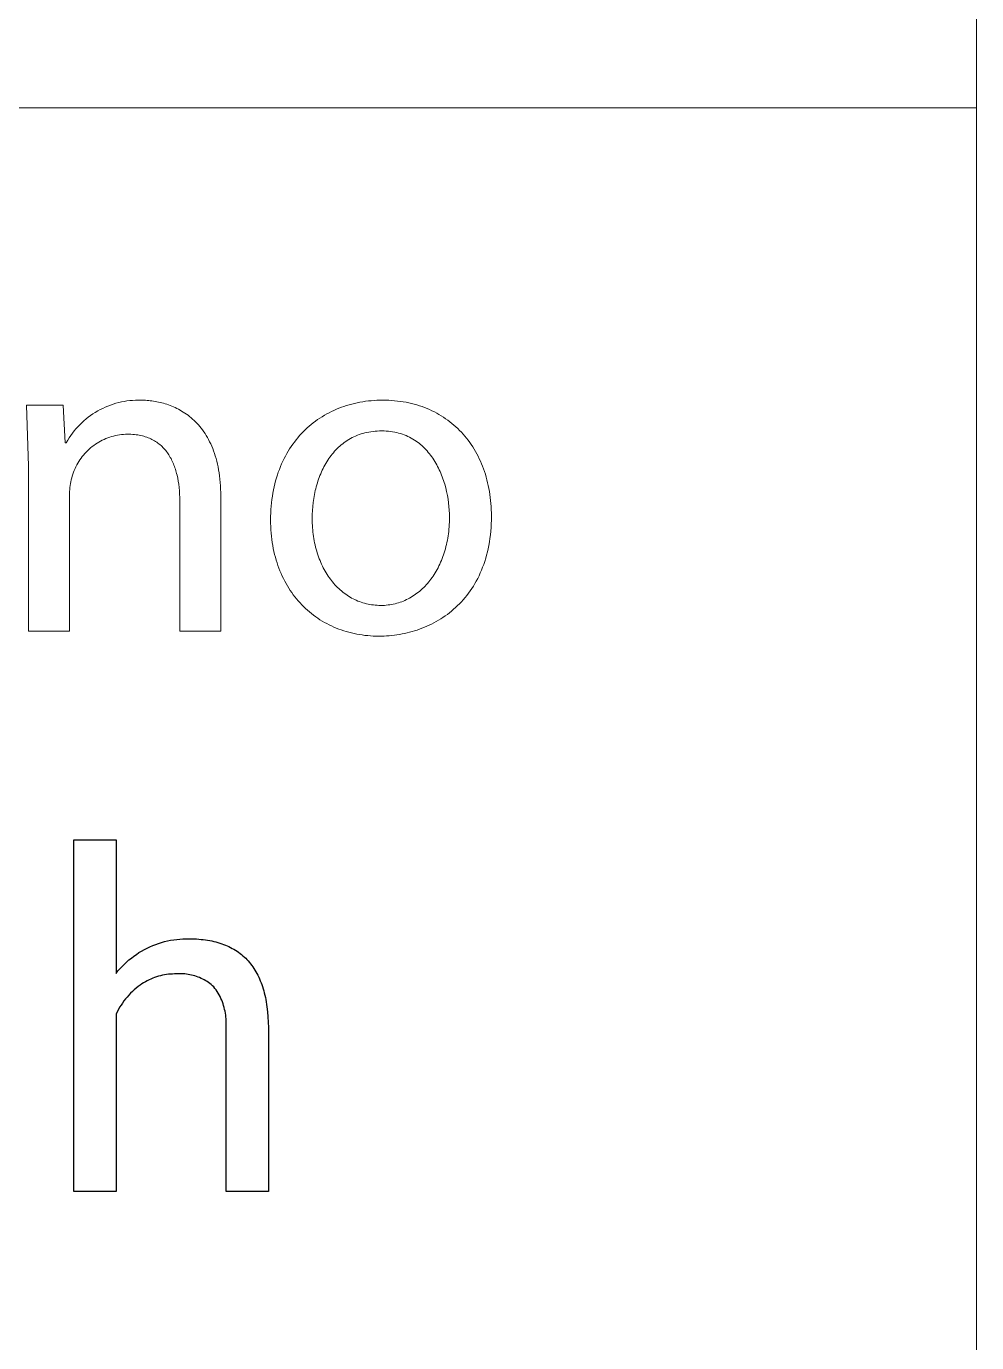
# Model space of a CAD drawing. Header units: millimetres. Extents: x -644 to 2279, y -276 to 1766.
# Drawn here: x 2216.2 to 2275.8, y -26.6 to 55.9 of the extents above; entities that cross this region are included whole.
import ezdxf

# ---------------------------------------------------------------- set-up
doc = ezdxf.new("R2010")
doc.units = ezdxf.units.MM
doc.header["$MEASUREMENT"] = 0
doc.layers.add('Domyślny', color=7, linetype='Continuous', true_color=0x000000)

msp = doc.modelspace()

# ---------------------------------------------------------------- linework, layer by layer
at = {"layer": 'Domyślny', "color": 18, "lineweight": 15, "true_color": 0x000000}
for p, q in [((2275.751, -275.92), (2275.751, 1766.107)), ((2275.751, 50.819), (1173.959, 50.819)), ((2275.751, 50.819), (2275.751, -275.917)), ((2221.459, 32.17), (2221.627, 32.227)), ((2221.627, 32.227), (2221.796, 32.279)), ((2221.796, 32.279), (2221.968, 32.325)), ((2221.968, 32.325), (2222.14, 32.365)), ((2222.14, 32.365), (2222.314, 32.399)), ((2222.314, 32.399), (2222.489, 32.427)), ((2222.489, 32.427), (2222.665, 32.449)), ((2222.665, 32.449), (2222.842, 32.465)), ((2222.842, 32.465), (2223.019, 32.475)), ((2223.019, 32.475), (2223.196, 32.479)), ((2223.196, 32.479), (2223.373, 32.477)), ((2223.373, 32.477), (2223.466, 32.477)), ((2223.466, 32.477), (2223.559, 32.474)), ((2223.559, 32.474), (2223.655, 32.47)), ((2223.655, 32.47), (2223.752, 32.463)), ((2223.752, 32.463), (2223.849, 32.455)), ((2223.849, 32.455), (2223.948, 32.445)), ((2223.948, 32.445), (2224.048, 32.433)), ((2224.048, 32.433), (2224.149, 32.418)), ((2224.149, 32.418), (2224.251, 32.402)), ((2224.251, 32.402), (2224.353, 32.383)), ((2224.353, 32.383), (2224.457, 32.362)), ((2224.457, 32.362), (2224.56, 32.338)), ((2224.56, 32.338), (2224.664, 32.313)), ((2224.664, 32.313), (2224.769, 32.284)), ((2224.769, 32.284), (2224.874, 32.254)), ((2224.874, 32.254), (2224.979, 32.22)), ((2224.979, 32.22), (2225.084, 32.184)), ((2236.418, 32.191), (2236.585, 32.237)), ((2236.585, 32.237), (2236.753, 32.278)), ((2236.753, 32.278), (2236.923, 32.316)), ((2236.923, 32.316), (2237.094, 32.35)), ((2237.094, 32.35), (2237.267, 32.38)), ((2237.267, 32.38), (2237.442, 32.406)), ((2237.442, 32.406), (2237.618, 32.428)), ((2237.618, 32.428), (2237.796, 32.446)), ((2237.796, 32.446), (2237.975, 32.46)), ((2237.975, 32.46), (2238.155, 32.47)), ((2238.155, 32.47), (2238.337, 32.476)), ((2238.337, 32.476), (2238.52, 32.478)), ((2238.52, 32.478), (2238.709, 32.476)), ((2238.709, 32.476), (2238.897, 32.47)), ((2238.897, 32.47), (2239.083, 32.459)), ((2239.083, 32.459), (2239.266, 32.444)), ((2239.266, 32.444), (2239.448, 32.425)), ((2239.448, 32.425), (2239.628, 32.402)), ((2239.628, 32.402), (2239.805, 32.375)), ((2239.805, 32.375), (2239.98, 32.343)), ((2239.98, 32.343), (2240.153, 32.308)), ((2240.153, 32.308), (2240.324, 32.268)), ((2240.324, 32.268), (2240.493, 32.225)), ((2240.493, 32.225), (2240.659, 32.178)), ((2216.317, 28.331), (2216.2, 32.166)), ((2216.2, 32.166), (2218.487, 32.166)), ((2218.487, 32.166), (2218.623, 29.811)), ((2219.925, 31.298), (2220.064, 31.408)), ((2220.064, 31.408), (2220.207, 31.513)), ((2220.207, 31.513), (2220.353, 31.614)), ((2220.353, 31.614), (2220.502, 31.709)), ((2220.502, 31.709), (2220.655, 31.799)), ((2220.655, 31.799), (2220.81, 31.884)), ((2220.81, 31.884), (2220.969, 31.964)), ((2220.969, 31.964), (2221.13, 32.038)), ((2221.13, 32.038), (2221.293, 32.107)), ((2221.293, 32.107), (2221.459, 32.17)), ((2225.084, 32.184), (2225.188, 32.146)), ((2225.188, 32.146), (2225.293, 32.104)), ((2225.293, 32.104), (2225.398, 32.06)), ((2225.398, 32.06), (2225.502, 32.013)), ((2225.502, 32.013), (2225.606, 31.963)), ((2225.606, 31.963), (2225.71, 31.91)), ((2225.71, 31.91), (2225.813, 31.854)), ((2225.813, 31.854), (2225.915, 31.795)), ((2225.915, 31.795), (2226.016, 31.733)), ((2226.016, 31.733), (2226.117, 31.668)), ((2226.117, 31.668), (2226.216, 31.599)), ((2226.216, 31.599), (2226.315, 31.527)), ((2226.315, 31.527), (2226.412, 31.451)), ((2226.412, 31.451), (2226.508, 31.372)), ((2234.577, 31.351), (2234.718, 31.441)), ((2234.718, 31.441), (2234.862, 31.528)), ((2234.862, 31.528), (2235.008, 31.611)), ((2235.008, 31.611), (2235.156, 31.69)), ((2235.156, 31.69), (2235.306, 31.766)), ((2235.306, 31.766), (2235.459, 31.838)), ((2235.459, 31.838), (2235.614, 31.906)), ((2235.614, 31.906), (2235.771, 31.971)), ((2235.771, 31.971), (2235.93, 32.032)), ((2235.93, 32.032), (2236.091, 32.089)), ((2236.091, 32.089), (2236.253, 32.142)), ((2236.253, 32.142), (2236.418, 32.191)), ((2240.659, 32.178), (2240.823, 32.127)), ((2240.823, 32.127), (2240.984, 32.071)), ((2240.984, 32.071), (2241.144, 32.013)), ((2241.144, 32.013), (2241.3, 31.95)), ((2241.3, 31.95), (2241.455, 31.884)), ((2241.455, 31.884), (2241.606, 31.813)), ((2241.606, 31.813), (2241.756, 31.74)), ((2241.756, 31.74), (2241.902, 31.662)), ((2241.902, 31.662), (2242.047, 31.581)), ((2242.047, 31.581), (2242.188, 31.497)), ((2242.188, 31.497), (2242.327, 31.409)), ((2242.327, 31.409), (2242.463, 31.317)), ((2219.177, 30.544), (2219.291, 30.68)), ((2219.291, 30.68), (2219.409, 30.812)), ((2219.409, 30.812), (2219.532, 30.94)), ((2219.532, 30.94), (2219.659, 31.064)), ((2219.659, 31.064), (2219.79, 31.183)), ((2219.79, 31.183), (2219.925, 31.298)), ((2226.508, 31.372), (2226.603, 31.29)), ((2226.603, 31.29), (2226.697, 31.204)), ((2226.697, 31.204), (2226.788, 31.114)), ((2226.788, 31.114), (2226.879, 31.021)), ((2226.879, 31.021), (2226.967, 30.924)), ((2226.967, 30.924), (2227.054, 30.823)), ((2227.054, 30.823), (2227.139, 30.719)), ((2227.139, 30.719), (2227.221, 30.61)), ((2227.221, 30.61), (2227.302, 30.498)), ((2233.539, 30.499), (2233.659, 30.618)), ((2233.659, 30.618), (2233.782, 30.733)), ((2233.782, 30.733), (2233.908, 30.845)), ((2233.908, 30.845), (2234.036, 30.953)), ((2234.036, 30.953), (2234.168, 31.058)), ((2234.168, 31.058), (2234.301, 31.159)), ((2234.301, 31.159), (2234.438, 31.257)), ((2234.438, 31.257), (2234.577, 31.351)), ((2238.461, 30.551), (2238.32, 30.549)), ((2238.603, 30.549), (2238.461, 30.551)), ((2242.463, 31.317), (2242.597, 31.222)), ((2242.597, 31.222), (2242.727, 31.123)), ((2242.727, 31.123), (2242.855, 31.021)), ((2242.855, 31.021), (2242.98, 30.916)), ((2242.98, 30.916), (2243.102, 30.808)), ((2243.102, 30.808), (2243.222, 30.696)), ((2243.222, 30.696), (2243.338, 30.581)), ((2243.338, 30.581), (2243.452, 30.462)), ((2218.623, 29.811), (2218.682, 29.811)), ((2218.682, 29.811), (2218.771, 29.964)), ((2218.771, 29.964), (2218.865, 30.114)), ((2218.865, 30.114), (2218.964, 30.261)), ((2218.964, 30.261), (2219.068, 30.404)), ((2219.068, 30.404), (2219.177, 30.544)), ((2220.615, 29.778), (2220.51, 29.709)), ((2220.723, 29.843), (2220.615, 29.778)), ((2220.832, 29.905), (2220.723, 29.843)), ((2220.943, 29.963), (2220.832, 29.905)), ((2221.057, 30.017), (2220.943, 29.963)), ((2221.172, 30.067), (2221.057, 30.017)), ((2221.289, 30.113), (2221.172, 30.067)), ((2221.407, 30.155), (2221.289, 30.113)), ((2221.527, 30.193), (2221.407, 30.155)), ((2221.648, 30.227), (2221.527, 30.193)), ((2221.77, 30.257), (2221.648, 30.227)), ((2221.893, 30.282), (2221.77, 30.257)), ((2222.016, 30.304), (2221.893, 30.282)), ((2222.141, 30.321), (2222.016, 30.304)), ((2222.266, 30.333), (2222.141, 30.321)), ((2222.391, 30.342), (2222.266, 30.333)), ((2222.517, 30.346), (2222.391, 30.342)), ((2222.629, 30.345), (2222.517, 30.346)), ((2222.74, 30.34), (2222.629, 30.345)), ((2222.848, 30.334), (2222.74, 30.34)), ((2222.954, 30.324), (2222.848, 30.334)), ((2223.058, 30.312), (2222.954, 30.324)), ((2223.16, 30.297), (2223.058, 30.312)), ((2223.259, 30.28), (2223.16, 30.297)), ((2223.356, 30.26), (2223.259, 30.28)), ((2223.451, 30.238), (2223.356, 30.26)), ((2223.544, 30.213), (2223.451, 30.238)), ((2223.634, 30.185), (2223.544, 30.213)), ((2223.723, 30.156), (2223.634, 30.185)), ((2223.809, 30.124), (2223.723, 30.156)), ((2223.893, 30.089), (2223.809, 30.124)), ((2223.975, 30.053), (2223.893, 30.089)), ((2224.056, 30.014), (2223.975, 30.053)), ((2224.134, 29.972), (2224.056, 30.014)), ((2224.21, 29.929), (2224.134, 29.972)), ((2224.284, 29.884), (2224.21, 29.929)), ((2224.355, 29.836), (2224.284, 29.884)), ((2224.425, 29.786), (2224.355, 29.836)), ((2224.493, 29.734), (2224.425, 29.786)), ((2224.56, 29.681), (2224.493, 29.734)), ((2227.302, 30.498), (2227.381, 30.381)), ((2227.381, 30.381), (2227.457, 30.26)), ((2227.457, 30.26), (2227.531, 30.136)), ((2227.531, 30.136), (2227.602, 30.006)), ((2227.602, 30.006), (2227.671, 29.873)), ((2227.671, 29.873), (2227.737, 29.736)), ((2227.737, 29.736), (2227.8, 29.594)), ((2232.879, 29.714), (2232.981, 29.853)), ((2232.981, 29.853), (2233.087, 29.989)), ((2233.087, 29.989), (2233.195, 30.122)), ((2233.195, 30.122), (2233.307, 30.251)), ((2233.307, 30.251), (2233.421, 30.377)), ((2233.421, 30.377), (2233.539, 30.499)), ((2236.011, 29.747), (2235.921, 29.674)), ((2236.104, 29.817), (2236.011, 29.747)), ((2236.199, 29.884), (2236.104, 29.817)), ((2236.297, 29.949), (2236.199, 29.884)), ((2236.397, 30.011), (2236.297, 29.949)), ((2236.499, 30.07), (2236.397, 30.011)), ((2236.603, 30.126), (2236.499, 30.07)), ((2236.71, 30.178), (2236.603, 30.126)), ((2236.819, 30.228), (2236.71, 30.178)), ((2236.931, 30.274), (2236.819, 30.228)), ((2237.045, 30.317), (2236.931, 30.274)), ((2237.162, 30.356), (2237.045, 30.317)), ((2237.281, 30.393), (2237.162, 30.356)), ((2237.402, 30.425), (2237.281, 30.393)), ((2237.526, 30.454), (2237.402, 30.425)), ((2237.652, 30.48), (2237.526, 30.454)), ((2237.781, 30.501), (2237.652, 30.48)), ((2237.912, 30.519), (2237.781, 30.501)), ((2238.045, 30.533), (2237.912, 30.519)), ((2238.181, 30.543), (2238.045, 30.533)), ((2238.32, 30.549), (2238.181, 30.543)), ((2238.741, 30.543), (2238.603, 30.549)), ((2238.877, 30.532), (2238.741, 30.543)), ((2239.011, 30.517), (2238.877, 30.532)), ((2239.142, 30.497), (2239.011, 30.517)), ((2239.27, 30.474), (2239.142, 30.497)), ((2239.395, 30.447), (2239.27, 30.474)), ((2239.518, 30.416), (2239.395, 30.447)), ((2239.638, 30.381), (2239.518, 30.416)), ((2239.756, 30.343), (2239.638, 30.381)), ((2239.871, 30.301), (2239.756, 30.343)), ((2239.984, 30.255), (2239.871, 30.301)), ((2240.094, 30.206), (2239.984, 30.255)), ((2240.202, 30.154), (2240.094, 30.206)), ((2240.307, 30.098), (2240.202, 30.154)), ((2240.409, 30.039), (2240.307, 30.098)), ((2240.51, 29.977), (2240.409, 30.039)), ((2240.607, 29.912), (2240.51, 29.977)), ((2240.702, 29.844), (2240.607, 29.912)), ((2240.795, 29.774), (2240.702, 29.844)), ((2240.886, 29.7), (2240.795, 29.774)), ((2243.452, 30.462), (2243.562, 30.341)), ((2243.562, 30.341), (2243.67, 30.216)), ((2243.67, 30.216), (2243.774, 30.089)), ((2243.774, 30.089), (2243.876, 29.958)), ((2243.876, 29.958), (2243.974, 29.824)), ((2243.974, 29.824), (2244.069, 29.687)), ((2219.689, 28.939), (2219.614, 28.839)), ((2219.768, 29.037), (2219.689, 28.939)), ((2219.85, 29.132), (2219.768, 29.037)), ((2219.936, 29.224), (2219.85, 29.132)), ((2220.025, 29.313), (2219.936, 29.224)), ((2220.116, 29.398), (2220.025, 29.313)), ((2220.211, 29.481), (2220.116, 29.398)), ((2220.308, 29.561), (2220.211, 29.481)), ((2220.408, 29.637), (2220.308, 29.561)), ((2220.51, 29.709), (2220.408, 29.637)), ((2224.624, 29.625), (2224.56, 29.681)), ((2224.686, 29.567), (2224.624, 29.625)), ((2224.746, 29.507), (2224.686, 29.567)), ((2224.805, 29.446), (2224.746, 29.507)), ((2224.861, 29.382), (2224.805, 29.446)), ((2224.916, 29.317), (2224.861, 29.382)), ((2224.969, 29.25), (2224.916, 29.317)), ((2225.02, 29.181), (2224.969, 29.25)), ((2225.069, 29.111), (2225.02, 29.181)), ((2225.116, 29.039), (2225.069, 29.111)), ((2225.162, 28.965), (2225.116, 29.039)), ((2225.206, 28.89), (2225.162, 28.965)), ((2227.8, 29.594), (2227.861, 29.447)), ((2227.861, 29.447), (2227.919, 29.296)), ((2227.919, 29.296), (2227.973, 29.141)), ((2227.973, 29.141), (2228.025, 28.981)), ((2228.025, 28.981), (2228.073, 28.816)), ((2232.334, 28.808), (2232.416, 28.967)), ((2232.416, 28.967), (2232.502, 29.123)), ((2232.502, 29.123), (2232.592, 29.276)), ((2232.592, 29.276), (2232.684, 29.425)), ((2232.684, 29.425), (2232.78, 29.571)), ((2232.78, 29.571), (2232.879, 29.714)), ((2235.21, 28.905), (2235.142, 28.809)), ((2235.28, 29), (2235.21, 28.905)), ((2235.352, 29.092), (2235.28, 29)), ((2235.426, 29.182), (2235.352, 29.092)), ((2235.503, 29.27), (2235.426, 29.182)), ((2235.582, 29.356), (2235.503, 29.27)), ((2235.663, 29.439), (2235.582, 29.356)), ((2235.747, 29.52), (2235.663, 29.439)), ((2235.833, 29.598), (2235.747, 29.52)), ((2235.921, 29.674), (2235.833, 29.598)), ((2240.974, 29.624), (2240.886, 29.7)), ((2241.059, 29.545), (2240.974, 29.624)), ((2241.143, 29.464), (2241.059, 29.545)), ((2241.223, 29.38), (2241.143, 29.464)), ((2241.302, 29.294), (2241.223, 29.38)), ((2241.378, 29.205), (2241.302, 29.294)), ((2241.452, 29.115), (2241.378, 29.205)), ((2241.524, 29.022), (2241.452, 29.115)), ((2241.593, 28.927), (2241.524, 29.022)), ((2241.66, 28.831), (2241.593, 28.927)), ((2244.069, 29.687), (2244.161, 29.548)), ((2244.161, 29.548), (2244.25, 29.405)), ((2244.25, 29.405), (2244.335, 29.259)), ((2244.335, 29.259), (2244.417, 29.111)), ((2244.417, 29.111), (2244.496, 28.96)), ((2244.496, 28.96), (2244.572, 28.806)), ((2216.317, 17.995), (2216.317, 28.331)), ((2219.236, 28.189), (2219.186, 28.073)), ((2219.289, 28.302), (2219.236, 28.189)), ((2219.347, 28.414), (2219.289, 28.302)), ((2219.408, 28.524), (2219.347, 28.414)), ((2219.473, 28.631), (2219.408, 28.524)), ((2219.541, 28.736), (2219.473, 28.631)), ((2219.614, 28.839), (2219.541, 28.736)), ((2225.248, 28.813), (2225.206, 28.89)), ((2225.289, 28.734), (2225.248, 28.813)), ((2225.328, 28.654), (2225.289, 28.734)), ((2225.365, 28.573), (2225.328, 28.654)), ((2225.4, 28.49), (2225.365, 28.573)), ((2225.434, 28.406), (2225.4, 28.49)), ((2225.466, 28.32), (2225.434, 28.406)), ((2225.497, 28.233), (2225.466, 28.32)), ((2225.526, 28.145), (2225.497, 28.233)), ((2225.553, 28.055), (2225.526, 28.145)), ((2228.073, 28.816), (2228.118, 28.646)), ((2228.118, 28.646), (2228.159, 28.472)), ((2228.159, 28.472), (2228.197, 28.293)), ((2228.197, 28.293), (2228.232, 28.109)), ((2228.232, 28.109), (2228.262, 27.92)), ((2231.976, 27.963), (2232.04, 28.138)), ((2232.04, 28.138), (2232.108, 28.31)), ((2232.108, 28.31), (2232.18, 28.479)), ((2232.18, 28.479), (2232.255, 28.645)), ((2232.255, 28.645), (2232.334, 28.808)), ((2234.73, 28.083), (2234.68, 27.973)), ((2234.782, 28.192), (2234.73, 28.083)), ((2234.837, 28.299), (2234.782, 28.192)), ((2234.893, 28.404), (2234.837, 28.299)), ((2234.952, 28.508), (2234.893, 28.404)), ((2235.013, 28.61), (2234.952, 28.508)), ((2235.077, 28.711), (2235.013, 28.61)), ((2235.142, 28.809), (2235.077, 28.711)), ((2241.725, 28.732), (2241.66, 28.831)), ((2241.788, 28.632), (2241.725, 28.732)), ((2241.848, 28.53), (2241.788, 28.632)), ((2241.907, 28.427), (2241.848, 28.53)), ((2241.963, 28.322), (2241.907, 28.427)), ((2242.017, 28.215), (2241.963, 28.322)), ((2242.068, 28.108), (2242.017, 28.215)), ((2242.118, 27.999), (2242.068, 28.108)), ((2244.572, 28.806), (2244.644, 28.649)), ((2244.644, 28.649), (2244.713, 28.49)), ((2244.713, 28.49), (2244.778, 28.328)), ((2244.778, 28.328), (2244.84, 28.163)), ((2244.84, 28.163), (2244.899, 27.996)), ((2218.968, 27.363), (2218.945, 27.243)), ((2218.995, 27.482), (2218.968, 27.363)), ((2219.026, 27.601), (2218.995, 27.482)), ((2219.061, 27.718), (2219.026, 27.601)), ((2219.099, 27.838), (2219.061, 27.718)), ((2219.14, 27.956), (2219.099, 27.838)), ((2219.186, 28.073), (2219.14, 27.956)), ((2225.579, 27.965), (2225.553, 28.055)), ((2225.603, 27.873), (2225.579, 27.965)), ((2225.626, 27.78), (2225.603, 27.873)), ((2225.667, 27.59), (2225.626, 27.78)), ((2225.702, 27.396), (2225.667, 27.59)), ((2225.732, 27.199), (2225.702, 27.396)), ((2228.262, 27.92), (2228.289, 27.726)), ((2228.289, 27.726), (2228.312, 27.527)), ((2228.312, 27.527), (2228.331, 27.322)), ((2228.331, 27.322), (2228.346, 27.113)), ((2231.757, 27.23), (2231.806, 27.418)), ((2231.806, 27.418), (2231.858, 27.603)), ((2231.858, 27.603), (2231.915, 27.784)), ((2231.915, 27.784), (2231.976, 27.963)), ((2234.424, 27.283), (2234.388, 27.165)), ((2234.461, 27.401), (2234.424, 27.283)), ((2234.5, 27.518), (2234.461, 27.401)), ((2234.542, 27.634), (2234.5, 27.518)), ((2234.586, 27.748), (2234.542, 27.634)), ((2234.632, 27.861), (2234.586, 27.748)), ((2234.68, 27.973), (2234.632, 27.861)), ((2242.165, 27.889), (2242.118, 27.999)), ((2242.211, 27.777), (2242.165, 27.889)), ((2242.254, 27.665), (2242.211, 27.777)), ((2242.295, 27.552), (2242.254, 27.665)), ((2242.334, 27.438), (2242.295, 27.552)), ((2242.371, 27.323), (2242.334, 27.438)), ((2242.406, 27.207), (2242.371, 27.323)), ((2244.899, 27.996), (2244.953, 27.826)), ((2244.953, 27.826), (2245.005, 27.653)), ((2245.005, 27.653), (2245.052, 27.478)), ((2245.052, 27.478), (2245.097, 27.301)), ((2245.097, 27.301), (2245.137, 27.121)), ((2218.89, 26.756), (2218.886, 26.634)), ((2218.886, 26.634), (2218.886, 26.511)), ((2218.886, 26.511), (2218.886, 17.995)), ((2218.898, 26.878), (2218.89, 26.756)), ((2218.909, 27), (2218.898, 26.878)), ((2218.925, 27.122), (2218.909, 27)), ((2218.945, 27.243), (2218.925, 27.122)), ((2225.755, 26.997), (2225.732, 27.199)), ((2225.774, 26.793), (2225.755, 26.997)), ((2225.786, 26.585), (2225.774, 26.793)), ((2225.794, 26.374), (2225.786, 26.585)), ((2228.346, 27.113), (2228.357, 26.898)), ((2228.357, 26.898), (2228.364, 26.678)), ((2228.364, 26.678), (2228.366, 26.453)), ((2228.366, 26.453), (2228.366, 17.995)), ((2231.573, 26.245), (2231.601, 26.448)), ((2231.601, 26.448), (2231.634, 26.648)), ((2231.634, 26.648), (2231.671, 26.845)), ((2231.671, 26.845), (2231.712, 27.039)), ((2231.712, 27.039), (2231.757, 27.23)), ((2234.243, 26.557), (2234.199, 26.309)), ((2234.295, 26.802), (2234.243, 26.557)), ((2234.324, 26.924), (2234.295, 26.802)), ((2234.355, 27.045), (2234.324, 26.924)), ((2234.388, 27.165), (2234.355, 27.045)), ((2242.47, 26.975), (2242.406, 27.207)), ((2242.526, 26.741), (2242.47, 26.975)), ((2242.574, 26.505), (2242.526, 26.741)), ((2242.615, 26.27), (2242.574, 26.505)), ((2245.137, 27.121), (2245.174, 26.939)), ((2245.174, 26.939), (2245.207, 26.754)), ((2245.207, 26.754), (2245.236, 26.568)), ((2245.236, 26.568), (2245.261, 26.379)), ((2225.797, 26.161), (2225.794, 26.374)), ((2225.797, 17.995), (2225.797, 26.161)), ((2231.501, 25.403), (2231.513, 25.618)), ((2231.513, 25.618), (2231.528, 25.83)), ((2231.528, 25.83), (2231.548, 26.039)), ((2231.548, 26.039), (2231.573, 26.245)), ((2234.136, 25.809), (2234.116, 25.557)), ((2234.164, 26.06), (2234.136, 25.809)), ((2234.199, 26.309), (2234.164, 26.06)), ((2242.647, 26.035), (2242.615, 26.27)), ((2242.673, 25.8), (2242.647, 26.035)), ((2242.69, 25.568), (2242.673, 25.8)), ((2245.261, 26.379), (2245.283, 26.187)), ((2245.283, 26.187), (2245.301, 25.994)), ((2245.301, 25.994), (2245.315, 25.798)), ((2245.315, 25.798), (2245.325, 25.6)), ((2245.325, 25.6), (2245.331, 25.4)), ((2231.492, 24.965), (2231.495, 25.185)), ((2231.494, 24.755), (2231.492, 24.965)), ((2231.495, 25.185), (2231.501, 25.403)), ((2234.105, 25.304), (2234.101, 25.052)), ((2234.101, 25.052), (2234.102, 24.907)), ((2234.102, 24.907), (2234.106, 24.763)), ((2234.116, 25.557), (2234.105, 25.304)), ((2242.701, 25.338), (2242.69, 25.568)), ((2242.693, 24.669), (2242.699, 24.815)), ((2242.699, 24.815), (2242.703, 24.962)), ((2242.705, 25.111), (2242.701, 25.338)), ((2242.703, 24.962), (2242.705, 25.111)), ((2245.33, 24.955), (2245.322, 24.716)), ((2245.333, 25.198), (2245.33, 24.955)), ((2245.331, 25.4), (2245.333, 25.198)), ((2231.501, 24.549), (2231.494, 24.755)), ((2231.512, 24.345), (2231.501, 24.549)), ((2231.526, 24.143), (2231.512, 24.345)), ((2231.545, 23.944), (2231.526, 24.143)), ((2234.106, 24.763), (2234.112, 24.621)), ((2234.112, 24.621), (2234.121, 24.479)), ((2234.121, 24.479), (2234.133, 24.339)), ((2234.133, 24.339), (2234.147, 24.2)), ((2234.147, 24.2), (2234.163, 24.063)), ((2234.163, 24.063), (2234.182, 23.927)), ((2242.598, 23.823), (2242.62, 23.96)), ((2242.62, 23.96), (2242.64, 24.099)), ((2242.64, 24.099), (2242.657, 24.239)), ((2242.657, 24.239), (2242.671, 24.381)), ((2242.671, 24.381), (2242.683, 24.524)), ((2242.683, 24.524), (2242.693, 24.669)), ((2245.268, 24.025), (2245.24, 23.803)), ((2245.291, 24.251), (2245.268, 24.025)), ((2245.309, 24.481), (2245.291, 24.251)), ((2245.322, 24.716), (2245.309, 24.481)), ((2231.569, 23.748), (2231.545, 23.944)), ((2231.596, 23.554), (2231.569, 23.748)), ((2231.627, 23.363), (2231.596, 23.554)), ((2231.662, 23.175), (2231.627, 23.363)), ((2231.701, 22.989), (2231.662, 23.175)), ((2234.182, 23.927), (2234.204, 23.792)), ((2234.204, 23.792), (2234.227, 23.658)), ((2234.227, 23.658), (2234.253, 23.527)), ((2234.253, 23.527), (2234.282, 23.396)), ((2234.282, 23.396), (2234.312, 23.267)), ((2234.312, 23.267), (2234.346, 23.14)), ((2234.346, 23.14), (2234.381, 23.015)), ((2242.416, 23.033), (2242.452, 23.16)), ((2242.452, 23.16), (2242.486, 23.289)), ((2242.486, 23.289), (2242.518, 23.42)), ((2242.518, 23.42), (2242.547, 23.553)), ((2242.547, 23.553), (2242.574, 23.687)), ((2242.574, 23.687), (2242.598, 23.823)), ((2245.128, 23.162), (2245.081, 22.957)), ((2245.17, 23.371), (2245.128, 23.162)), ((2245.207, 23.585), (2245.17, 23.371)), ((2245.24, 23.803), (2245.207, 23.585)), ((2231.744, 22.806), (2231.701, 22.989)), ((2231.791, 22.626), (2231.744, 22.806)), ((2231.841, 22.448), (2231.791, 22.626)), ((2231.895, 22.273), (2231.841, 22.448)), ((2234.381, 23.015), (2234.418, 22.891)), ((2234.418, 22.891), (2234.458, 22.768)), ((2234.458, 22.768), (2234.5, 22.648)), ((2234.5, 22.648), (2234.544, 22.529)), ((2234.544, 22.529), (2234.591, 22.412)), ((2234.591, 22.412), (2234.639, 22.297)), ((2234.639, 22.297), (2234.69, 22.184)), ((2242.1, 22.192), (2242.151, 22.306)), ((2242.151, 22.306), (2242.201, 22.423)), ((2242.201, 22.423), (2242.248, 22.541)), ((2242.248, 22.541), (2242.294, 22.661)), ((2242.294, 22.661), (2242.337, 22.783)), ((2242.337, 22.783), (2242.377, 22.907)), ((2242.377, 22.907), (2242.416, 23.033)), ((2244.915, 22.367), (2244.852, 22.178)), ((2244.975, 22.559), (2244.915, 22.367)), ((2245.03, 22.756), (2244.975, 22.559)), ((2245.081, 22.957), (2245.03, 22.756)), ((2231.953, 22.102), (2231.895, 22.273)), ((2232.015, 21.933), (2231.953, 22.102)), ((2232.08, 21.766), (2232.015, 21.933)), ((2232.148, 21.603), (2232.08, 21.766)), ((2232.22, 21.443), (2232.148, 21.603)), ((2234.69, 22.184), (2234.742, 22.073)), ((2234.742, 22.073), (2234.797, 21.963)), ((2234.797, 21.963), (2234.854, 21.856)), ((2234.854, 21.856), (2234.913, 21.75)), ((2234.913, 21.75), (2234.974, 21.647)), ((2234.974, 21.647), (2235.036, 21.546)), ((2235.036, 21.546), (2235.101, 21.447)), ((2241.682, 21.448), (2241.747, 21.548)), ((2241.747, 21.548), (2241.811, 21.65)), ((2241.811, 21.65), (2241.873, 21.754)), ((2241.873, 21.754), (2241.932, 21.861)), ((2241.932, 21.861), (2241.99, 21.969)), ((2241.99, 21.969), (2242.046, 22.079)), ((2242.046, 22.079), (2242.1, 22.192)), ((2244.636, 21.637), (2244.557, 21.465)), ((2244.712, 21.814), (2244.636, 21.637)), ((2244.784, 21.994), (2244.712, 21.814)), ((2244.852, 22.178), (2244.784, 21.994)), ((2232.296, 21.286), (2232.22, 21.443)), ((2232.374, 21.131), (2232.296, 21.286)), ((2232.457, 20.98), (2232.374, 21.131)), ((2232.542, 20.831), (2232.457, 20.98)), ((2232.631, 20.686), (2232.542, 20.831)), ((2232.723, 20.544), (2232.631, 20.686)), ((2235.101, 21.447), (2235.168, 21.35)), ((2235.168, 21.35), (2235.236, 21.255)), ((2235.236, 21.255), (2235.306, 21.163)), ((2235.306, 21.163), (2235.379, 21.072)), ((2235.379, 21.072), (2235.453, 20.984)), ((2235.453, 20.984), (2235.528, 20.899)), ((2235.528, 20.899), (2235.606, 20.816)), ((2235.606, 20.816), (2235.685, 20.735)), ((2235.685, 20.735), (2235.766, 20.657)), ((2235.766, 20.657), (2235.849, 20.581)), ((2240.926, 20.579), (2241.01, 20.655)), ((2241.01, 20.655), (2241.091, 20.733)), ((2241.091, 20.733), (2241.171, 20.814)), ((2241.171, 20.814), (2241.249, 20.898)), ((2241.249, 20.898), (2241.326, 20.984)), ((2241.326, 20.984), (2241.4, 21.072)), ((2241.4, 21.072), (2241.473, 21.163)), ((2241.473, 21.163), (2241.545, 21.256)), ((2241.545, 21.256), (2241.614, 21.351)), ((2241.614, 21.351), (2241.682, 21.448)), ((2244.104, 20.665), (2244.004, 20.517)), ((2244.202, 20.817), (2244.104, 20.665)), ((2244.296, 20.973), (2244.202, 20.817)), ((2244.386, 21.133), (2244.296, 20.973)), ((2244.473, 21.297), (2244.386, 21.133)), ((2244.557, 21.465), (2244.473, 21.297)), ((2232.818, 20.405), (2232.723, 20.544)), ((2232.916, 20.269), (2232.818, 20.405)), ((2233.017, 20.136), (2232.916, 20.269)), ((2233.121, 20.006), (2233.017, 20.136)), ((2233.228, 19.88), (2233.121, 20.006)), ((2233.338, 19.757), (2233.228, 19.88)), ((2235.849, 20.581), (2235.934, 20.508)), ((2235.934, 20.508), (2236.02, 20.437)), ((2236.02, 20.437), (2236.108, 20.369)), ((2236.108, 20.369), (2236.197, 20.303)), ((2236.197, 20.303), (2236.288, 20.24)), ((2236.288, 20.24), (2236.38, 20.18)), ((2236.38, 20.18), (2236.474, 20.123)), ((2236.474, 20.123), (2236.57, 20.068)), ((2236.57, 20.068), (2236.667, 20.017)), ((2236.667, 20.017), (2236.766, 19.968)), ((2236.766, 19.968), (2236.865, 19.922)), ((2236.865, 19.922), (2236.967, 19.879)), ((2236.967, 19.879), (2237.07, 19.839)), ((2237.07, 19.839), (2237.174, 19.802)), ((2239.608, 19.8), (2239.71, 19.837)), ((2239.71, 19.837), (2239.812, 19.877)), ((2239.812, 19.877), (2239.913, 19.92)), ((2239.913, 19.92), (2240.012, 19.966)), ((2240.012, 19.966), (2240.11, 20.015)), ((2240.11, 20.015), (2240.206, 20.067)), ((2240.206, 20.067), (2240.301, 20.121)), ((2240.301, 20.121), (2240.395, 20.178)), ((2240.395, 20.178), (2240.487, 20.238)), ((2240.487, 20.238), (2240.578, 20.301)), ((2240.578, 20.301), (2240.668, 20.367)), ((2240.668, 20.367), (2240.755, 20.435)), ((2240.755, 20.435), (2240.842, 20.506)), ((2240.842, 20.506), (2240.926, 20.579)), ((2243.454, 19.835), (2243.335, 19.71)), ((2243.57, 19.963), (2243.454, 19.835)), ((2243.683, 20.096), (2243.57, 19.963)), ((2243.793, 20.232), (2243.683, 20.096)), ((2243.9, 20.372), (2243.793, 20.232)), ((2244.004, 20.517), (2243.9, 20.372)), ((2233.451, 19.637), (2233.338, 19.757)), ((2233.567, 19.52), (2233.451, 19.637)), ((2233.685, 19.407), (2233.567, 19.52)), ((2233.806, 19.297), (2233.685, 19.407)), ((2233.93, 19.19), (2233.806, 19.297)), ((2234.057, 19.087), (2233.93, 19.19)), ((2234.186, 18.987), (2234.057, 19.087)), ((2237.174, 19.802), (2237.279, 19.767)), ((2237.279, 19.767), (2237.386, 19.736)), ((2237.386, 19.736), (2237.494, 19.709)), ((2237.494, 19.709), (2237.603, 19.684)), ((2237.603, 19.684), (2237.714, 19.662)), ((2237.714, 19.662), (2237.826, 19.644)), ((2237.826, 19.644), (2237.939, 19.629)), ((2237.939, 19.629), (2238.053, 19.617)), ((2238.053, 19.617), (2238.169, 19.609)), ((2238.169, 19.609), (2238.285, 19.603)), ((2238.285, 19.603), (2238.403, 19.602)), ((2238.403, 19.602), (2238.517, 19.603)), ((2238.517, 19.603), (2238.631, 19.608)), ((2238.631, 19.608), (2238.744, 19.617)), ((2238.744, 19.617), (2238.855, 19.629)), ((2238.855, 19.629), (2238.966, 19.644)), ((2238.966, 19.644), (2239.076, 19.662)), ((2239.076, 19.662), (2239.184, 19.683)), ((2239.184, 19.683), (2239.292, 19.708)), ((2239.292, 19.708), (2239.398, 19.736)), ((2239.398, 19.736), (2239.503, 19.766)), ((2239.503, 19.766), (2239.608, 19.8)), ((2242.571, 19.043), (2242.435, 18.946)), ((2242.704, 19.145), (2242.571, 19.043)), ((2242.835, 19.25), (2242.704, 19.145)), ((2242.964, 19.36), (2242.835, 19.25)), ((2243.09, 19.473), (2242.964, 19.36)), ((2243.214, 19.59), (2243.09, 19.473)), ((2243.335, 19.71), (2243.214, 19.59)), ((2234.317, 18.891), (2234.186, 18.987)), ((2234.451, 18.798), (2234.317, 18.891)), ((2234.588, 18.709), (2234.451, 18.798)), ((2234.726, 18.623), (2234.588, 18.709)), ((2234.868, 18.54), (2234.726, 18.623)), ((2235.011, 18.462), (2234.868, 18.54)), ((2235.157, 18.386), (2235.011, 18.462)), ((2235.305, 18.315), (2235.157, 18.386)), ((2235.455, 18.247), (2235.305, 18.315)), ((2235.607, 18.183), (2235.455, 18.247)), ((2235.761, 18.122), (2235.607, 18.183)), ((2240.982, 18.171), (2240.828, 18.114)), ((2241.134, 18.232), (2240.982, 18.171)), ((2241.285, 18.297), (2241.134, 18.232)), ((2241.434, 18.365), (2241.285, 18.297)), ((2241.582, 18.437), (2241.434, 18.365)), ((2241.729, 18.512), (2241.582, 18.437)), ((2241.874, 18.591), (2241.729, 18.512)), ((2242.017, 18.674), (2241.874, 18.591)), ((2242.158, 18.761), (2242.017, 18.674)), ((2242.298, 18.851), (2242.158, 18.761)), ((2242.435, 18.946), (2242.298, 18.851)), ((2218.886, 17.995), (2216.317, 17.995)), ((2228.366, 17.995), (2225.797, 17.995)), ((2235.917, 18.065), (2235.761, 18.122)), ((2236.075, 18.012), (2235.917, 18.065)), ((2236.235, 17.963), (2236.075, 18.012)), ((2236.397, 17.917), (2236.235, 17.963)), ((2236.56, 17.876), (2236.397, 17.917)), ((2236.726, 17.838), (2236.56, 17.876)), ((2236.893, 17.804), (2236.726, 17.838)), ((2237.062, 17.774), (2236.893, 17.804)), ((2237.232, 17.748), (2237.062, 17.774)), ((2237.404, 17.725), (2237.232, 17.748)), ((2237.578, 17.707), (2237.404, 17.725)), ((2237.753, 17.693), (2237.578, 17.707)), ((2237.929, 17.683), (2237.753, 17.693)), ((2238.107, 17.677), (2237.929, 17.683)), ((2238.286, 17.675), (2238.107, 17.677)), ((2238.446, 17.676), (2238.286, 17.675)), ((2238.607, 17.681), (2238.446, 17.676)), ((2238.767, 17.69), (2238.607, 17.681)), ((2238.928, 17.702), (2238.767, 17.69)), ((2239.089, 17.717), (2238.928, 17.702)), ((2239.249, 17.735), (2239.089, 17.717)), ((2239.41, 17.758), (2239.249, 17.735)), ((2239.57, 17.783), (2239.41, 17.758)), ((2239.729, 17.812), (2239.57, 17.783)), ((2239.888, 17.845), (2239.729, 17.812)), ((2240.047, 17.881), (2239.888, 17.845)), ((2240.205, 17.92), (2240.047, 17.881)), ((2240.362, 17.963), (2240.205, 17.92)), ((2240.518, 18.01), (2240.362, 17.963)), ((2240.674, 18.06), (2240.518, 18.01)), ((2240.828, 18.114), (2240.674, 18.06))]:
    msp.add_line(p, q, dxfattribs=at)
at = {"layer": 'Domyślny'}
for p, q in [((2219.152, -17.16), (2219.152, 4.894)), ((2219.152, 4.894), (2221.803, 4.894)), ((2221.803, 4.894), (2221.803, -3.48)), ((2224.287, -1.659), (2224.471, -1.595)), ((2224.471, -1.595), (2224.657, -1.536)), ((2224.657, -1.536), (2224.845, -1.485)), ((2224.845, -1.485), (2225.035, -1.439)), ((2225.035, -1.439), (2225.226, -1.401)), ((2225.226, -1.401), (2225.418, -1.369)), ((2225.418, -1.369), (2225.612, -1.343)), ((2225.612, -1.343), (2225.806, -1.325)), ((2225.806, -1.325), (2226, -1.313)), ((2226, -1.313), (2226.195, -1.307)), ((2226.195, -1.307), (2226.39, -1.309)), ((2226.39, -1.309), (2226.543, -1.31)), ((2226.543, -1.31), (2226.693, -1.314)), ((2226.693, -1.314), (2226.84, -1.321)), ((2226.84, -1.321), (2226.986, -1.331)), ((2226.986, -1.331), (2227.129, -1.343)), ((2227.129, -1.343), (2227.269, -1.358)), ((2227.269, -1.358), (2227.407, -1.376)), ((2227.407, -1.376), (2227.543, -1.396)), ((2227.543, -1.396), (2227.677, -1.419)), ((2227.677, -1.419), (2227.808, -1.445)), ((2227.808, -1.445), (2227.936, -1.473)), ((2227.936, -1.473), (2228.063, -1.505)), ((2228.063, -1.505), (2228.186, -1.539)), ((2228.186, -1.539), (2228.308, -1.575)), ((2228.308, -1.575), (2228.427, -1.615)), ((2228.427, -1.615), (2228.544, -1.657)), ((2222.763, -2.514), (2222.918, -2.397)), ((2222.918, -2.397), (2223.077, -2.284)), ((2223.077, -2.284), (2223.24, -2.177)), ((2223.24, -2.177), (2223.407, -2.076)), ((2223.407, -2.076), (2223.577, -1.98)), ((2223.577, -1.98), (2223.75, -1.891)), ((2223.75, -1.891), (2223.927, -1.808)), ((2223.927, -1.808), (2224.106, -1.73)), ((2224.106, -1.73), (2224.287, -1.659)), ((2228.544, -1.657), (2228.658, -1.702)), ((2228.658, -1.702), (2228.77, -1.749)), ((2228.77, -1.749), (2228.88, -1.8)), ((2228.88, -1.8), (2228.987, -1.853)), ((2228.987, -1.853), (2229.092, -1.908)), ((2229.092, -1.908), (2229.195, -1.967)), ((2229.195, -1.967), (2229.295, -2.028)), ((2229.295, -2.028), (2229.392, -2.092)), ((2229.392, -2.092), (2229.488, -2.158)), ((2229.488, -2.158), (2229.581, -2.228)), ((2229.581, -2.228), (2229.671, -2.3)), ((2229.671, -2.3), (2229.759, -2.375)), ((2229.759, -2.375), (2229.845, -2.452)), ((2229.845, -2.452), (2229.929, -2.532)), ((2221.925, -3.328), (2222.053, -3.181)), ((2222.053, -3.181), (2222.185, -3.038)), ((2222.185, -3.038), (2222.323, -2.9)), ((2222.323, -2.9), (2222.465, -2.766)), ((2222.465, -2.766), (2222.612, -2.638)), ((2222.612, -2.638), (2222.763, -2.514)), ((2229.929, -2.532), (2230.01, -2.615)), ((2230.01, -2.615), (2230.089, -2.701)), ((2230.089, -2.701), (2230.165, -2.789)), ((2230.165, -2.789), (2230.239, -2.88)), ((2230.239, -2.88), (2230.31, -2.974)), ((2230.31, -2.974), (2230.379, -3.07)), ((2230.379, -3.07), (2230.446, -3.17)), ((2230.446, -3.17), (2230.511, -3.272)), ((2230.511, -3.272), (2230.573, -3.376)), ((2221.803, -3.48), (2221.925, -3.328)), ((2223.534, -4.069), (2223.427, -4.137)), ((2223.644, -4.005), (2223.534, -4.069)), ((2223.755, -3.944), (2223.644, -4.005)), ((2223.869, -3.887), (2223.755, -3.944)), ((2223.984, -3.835), (2223.869, -3.887)), ((2224.101, -3.786), (2223.984, -3.835)), ((2224.22, -3.74), (2224.101, -3.786)), ((2224.34, -3.699), (2224.22, -3.74)), ((2224.461, -3.662), (2224.34, -3.699)), ((2224.584, -3.629), (2224.461, -3.662)), ((2224.707, -3.6), (2224.584, -3.629)), ((2224.831, -3.575), (2224.707, -3.6)), ((2224.957, -3.555), (2224.831, -3.575)), ((2225.082, -3.538), (2224.957, -3.555)), ((2225.209, -3.526), (2225.082, -3.538)), ((2225.335, -3.518), (2225.209, -3.526)), ((2225.462, -3.514), (2225.335, -3.518)), ((2225.589, -3.514), (2225.462, -3.514)), ((2225.695, -3.507), (2225.589, -3.514)), ((2225.801, -3.504), (2225.695, -3.507)), ((2225.908, -3.504), (2225.801, -3.504)), ((2226.014, -3.508), (2225.908, -3.504)), ((2226.12, -3.516), (2226.014, -3.508)), ((2226.225, -3.527), (2226.12, -3.516)), ((2226.331, -3.542), (2226.225, -3.527)), ((2226.435, -3.56), (2226.331, -3.542)), ((2226.539, -3.583), (2226.435, -3.56)), ((2226.642, -3.608), (2226.539, -3.583)), ((2226.745, -3.638), (2226.642, -3.608)), ((2226.846, -3.671), (2226.745, -3.638)), ((2226.945, -3.707), (2226.846, -3.671)), ((2227.044, -3.747), (2226.945, -3.707)), ((2227.141, -3.79), (2227.044, -3.747)), ((2227.237, -3.837), (2227.141, -3.79)), ((2227.33, -3.887), (2227.237, -3.837)), ((2227.422, -3.94), (2227.33, -3.887)), ((2227.513, -3.996), (2227.422, -3.94)), ((2227.601, -4.056), (2227.513, -3.996)), ((2227.687, -4.118), (2227.601, -4.056)), ((2227.771, -4.184), (2227.687, -4.118)), ((2230.573, -3.376), (2230.632, -3.484)), ((2230.632, -3.484), (2230.69, -3.594)), ((2230.69, -3.594), (2230.745, -3.707)), ((2230.745, -3.707), (2230.797, -3.822)), ((2230.797, -3.822), (2230.847, -3.94)), ((2230.847, -3.94), (2230.895, -4.061)), ((2230.895, -4.061), (2230.94, -4.185)), ((2222.604, -4.84), (2222.498, -4.96)), ((2222.715, -4.725), (2222.604, -4.84)), ((2222.829, -4.613), (2222.715, -4.725)), ((2222.947, -4.506), (2222.829, -4.613)), ((2223.069, -4.402), (2222.947, -4.506)), ((2223.194, -4.303), (2223.069, -4.402)), ((2223.322, -4.208), (2223.194, -4.303)), ((2223.427, -4.137), (2223.322, -4.208)), ((2227.852, -4.252), (2227.771, -4.184)), ((2227.931, -4.323), (2227.852, -4.252)), ((2228.005, -4.42), (2227.931, -4.323)), ((2228.075, -4.519), (2228.005, -4.42)), ((2228.142, -4.62), (2228.075, -4.519)), ((2228.206, -4.724), (2228.142, -4.62)), ((2228.266, -4.829), (2228.206, -4.724)), ((2228.322, -4.937), (2228.266, -4.829)), ((2228.375, -5.046), (2228.322, -4.937)), ((2230.94, -4.185), (2230.983, -4.311)), ((2230.983, -4.311), (2231.024, -4.441)), ((2231.024, -4.441), (2231.062, -4.572)), ((2231.062, -4.572), (2231.098, -4.707)), ((2231.098, -4.707), (2231.131, -4.844)), ((2231.131, -4.844), (2231.163, -4.984)), ((2221.949, -5.744), (2221.873, -5.884)), ((2222.029, -5.605), (2221.949, -5.744)), ((2222.114, -5.47), (2222.029, -5.605)), ((2222.203, -5.338), (2222.114, -5.47)), ((2222.297, -5.208), (2222.203, -5.338)), ((2222.395, -5.082), (2222.297, -5.208)), ((2222.498, -4.96), (2222.395, -5.082)), ((2228.424, -5.157), (2228.375, -5.046)), ((2228.469, -5.27), (2228.424, -5.157)), ((2228.511, -5.384), (2228.469, -5.27)), ((2228.548, -5.5), (2228.511, -5.384)), ((2228.582, -5.617), (2228.548, -5.5)), ((2228.612, -5.734), (2228.582, -5.617)), ((2228.638, -5.853), (2228.612, -5.734)), ((2231.163, -4.984), (2231.191, -5.127)), ((2231.191, -5.127), (2231.218, -5.272)), ((2231.218, -5.272), (2231.242, -5.421)), ((2231.242, -5.421), (2231.263, -5.571)), ((2231.263, -5.571), (2231.299, -5.881)), ((2221.873, -5.884), (2221.803, -6.028)), ((2221.803, -6.028), (2221.803, -17.16)), ((2228.66, -5.973), (2228.638, -5.853)), ((2228.677, -6.093), (2228.66, -5.973)), ((2228.691, -6.213), (2228.677, -6.093)), ((2228.701, -6.335), (2228.691, -6.213)), ((2228.707, -6.456), (2228.701, -6.335)), ((2228.705, -6.699), (2228.708, -6.577)), ((2228.708, -6.577), (2228.707, -6.456)), ((2231.299, -5.881), (2231.326, -6.202)), ((2231.326, -6.202), (2231.343, -6.534)), ((2231.343, -6.534), (2231.35, -6.876)), ((2228.699, -6.82), (2228.705, -6.699)), ((2228.699, -17.16), (2228.699, -6.82)), ((2231.35, -6.876), (2231.35, -17.16)), ((2221.803, -17.16), (2219.152, -17.16)), ((2231.35, -17.16), (2228.699, -17.16))]:
    msp.add_line(p, q, dxfattribs=at)

doc.saveas('drawing.dxf')
